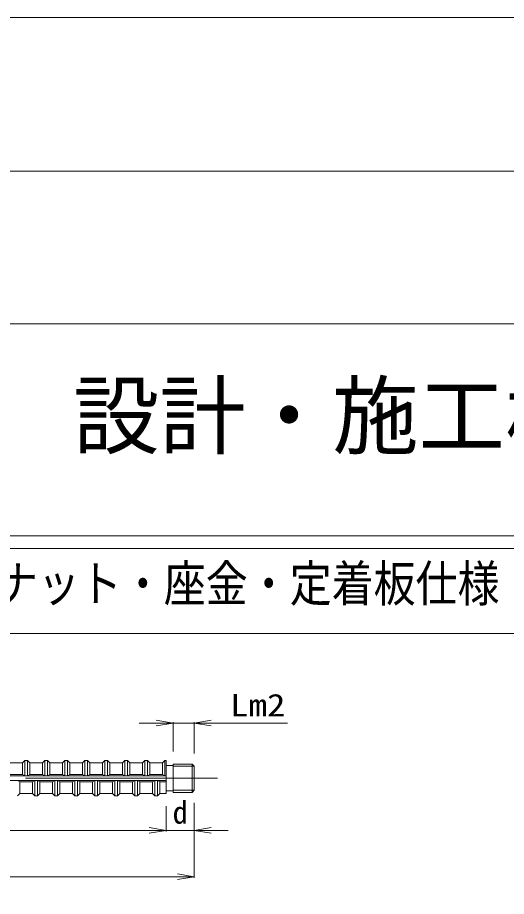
# Model space of a CAD drawing. Units: millimetres at full size; details may follow other scales. Extents: x -2994 to 2994, y -2281 to 2281.
# Drawn here: x 85 to 661, y 1245 to 2281 of the extents above; entities that cross this region are included whole.
import ezdxf
from ezdxf.enums import TextEntityAlignment as Align

# ---------------------------------------------------------------- set-up
doc = ezdxf.new("R2010")
doc.units = ezdxf.units.MM
doc.header["$LTSCALE"] = 28.063
doc.linetypes.add('LONG_DASHED_DOTTED', pattern=[15.25, 12, -1.5, 0.25, -1.5])
for name, color, linetype, lineweight in [('0-0_0', 7, 'Continuous', 15), ('1-0_0', 4, 'Continuous', 9), ('1-5__0-9_DEFPOINT', 7, 'Continuous', 15), ('1-6__0-A_00_WAKU', 5, 'Continuous', 20), ('1-9__2-0_', 2, 'Continuous', 15)]:
    doc.layers.add(name, color=color, linetype=linetype, lineweight=lineweight)
doc.styles.add('ＭＳ ゴシック', font='')
doc.styles.add('ＭＳ Ｐゴシック', font='')
doc.styles.get('ＭＳ ゴシック').set_extended_font_data('MS Gothic')
doc.styles.get('ＭＳ Ｐゴシック').set_extended_font_data('MS PGothic')

msp = doc.modelspace()

# ---------------------------------------------------------------- linework, layer by layer
at = {"layer": '0-0_0'}
msp.add_lwpolyline([(-2993.76, -2280.96), (-2993.76, 2280.96), (2993.76, 2280.96), (2993.76, -2280.96)], close=True, dxfattribs=at)
at = {"layer": '1-0_0'}
for p, q in [((268.12, 1449.28), (248.12, 1452.61)), ((268.12, 1416.03), (268.12, 1450.53)), ((293.12, 1449.28), (313.12, 1452.61)), ((293.12, 1413.53), (293.12, 1450.53)), ((268.12, 1449.28), (248.12, 1445.95)), ((293.12, 1449.28), (313.12, 1445.95)), ((259.79, 1351.38), (259.79, 1321.67)), ((259.79, 1351.38), (259.79, 1321.67)), ((293.12, 1355.2), (293.12, 1266.9)), ((293.12, 1355.2), (293.12, 1321.67)), ((259.79, 1322.92), (239.79, 1326.25)), ((259.79, 1322.92), (239.79, 1326.25)), ((293.12, 1322.92), (313.12, 1326.25)), ((-206.88, 1322.92), (259.79, 1322.92)), ((259.79, 1322.92), (239.79, 1319.58)), ((259.79, 1322.92), (239.79, 1319.58)), ((293.12, 1322.92), (313.12, 1319.58)), ((-323.55, 1268.15), (293.12, 1268.15)), ((293.12, 1268.15), (273.12, 1271.49)), ((293.12, 1268.15), (273.12, 1264.82))]:
    msp.add_line(p, q, dxfattribs=at)
for points in [[(228.12, 1449.28), (268.12, 1449.28), (293.12, 1449.28), (402.92, 1449.28)], [(219.79, 1322.92), (259.79, 1322.92), (293.12, 1322.92), (333.12, 1322.92)]]:
    msp.add_lwpolyline(points, dxfattribs=at)
at = {"layer": '1-5__0-9_DEFPOINT'}
msp.add_line((-2970, 2100), (2970, 2100), dxfattribs=at)
at = {"layer": '1-6__0-A_00_WAKU'}
for p, q in [((-1620, 1920), (2770, 1920)), ((-1620, 1670), (2770, 1670)), ((-2790, 1655), (2790, 1655)), ((-2790, 1555), (2790, 1555))]:
    msp.add_line(p, q, dxfattribs=at)
at = {"layer": '1-9__2-0_'}
for p, q in [((90.55, 1402.35), (75.92, 1402.35)), ((90.55, 1388.57), (90.55, 1402.35)), ((93.4, 1405.2), (93.4, 1387.24)), ((99.48, 1402.35), (96.63, 1405.2)), ((96.63, 1405.2), (96.63, 1387.24)), ((114.11, 1402.35), (99.48, 1402.35)), ((99.48, 1402.35), (99.48, 1388.57)), ((114.11, 1388.57), (114.11, 1402.35)), ((116.96, 1405.2), (116.96, 1387.24)), ((123.04, 1402.35), (120.19, 1405.2)), ((120.19, 1405.2), (120.19, 1387.24)), ((137.67, 1402.35), (123.04, 1402.35)), ((123.04, 1402.35), (123.04, 1388.57)), ((137.67, 1388.57), (137.67, 1402.35)), ((140.52, 1405.2), (140.52, 1387.24)), ((146.6, 1402.35), (143.75, 1405.2)), ((143.75, 1405.2), (143.75, 1387.24)), ((161.23, 1402.35), (146.6, 1402.35)), ((146.6, 1402.35), (146.6, 1388.57)), ((161.23, 1388.57), (161.23, 1402.35)), ((164.08, 1405.2), (164.08, 1387.24)), ((170.16, 1402.35), (167.31, 1405.2)), ((167.31, 1405.2), (167.31, 1387.24)), ((184.79, 1402.35), (170.16, 1402.35)), ((170.16, 1402.35), (170.16, 1388.57)), ((184.79, 1388.57), (184.79, 1402.35)), ((187.64, 1405.2), (187.64, 1387.24)), ((193.72, 1402.35), (190.87, 1405.2)), ((190.87, 1405.2), (190.87, 1387.24)), ((208.35, 1402.35), (193.72, 1402.35)), ((193.72, 1402.35), (193.72, 1388.57)), ((208.35, 1388.57), (208.35, 1402.35)), ((211.2, 1405.2), (211.2, 1387.24)), ((217.28, 1402.35), (214.43, 1405.2)), ((214.43, 1405.2), (214.43, 1387.24)), ((231.91, 1402.35), (217.28, 1402.35)), ((217.28, 1402.35), (217.28, 1388.57)), ((231.91, 1388.57), (231.91, 1402.35)), ((234.76, 1405.2), (234.76, 1387.24)), ((240.84, 1402.35), (237.99, 1405.2)), ((237.99, 1405.2), (237.99, 1387.24)), ((240.84, 1402.35), (240.84, 1388.57)), ((255.47, 1402.35), (240.84, 1402.35)), ((255.47, 1388.57), (255.47, 1402.35)), ((258.32, 1405.2), (259.79, 1405.2)), ((259.79, 1366.38), (259.79, 1405.2)), ((259.79, 1399.28), (268.12, 1399.28)), ((290.62, 1401.03), (268.12, 1401.03)), ((90.55, 1388.57), (75.92, 1388.57)), ((90.55, 1388.57), (93.4, 1387.23)), ((99.49, 1388.57), (96.64, 1387.23)), ((114.11, 1388.57), (99.48, 1388.57)), ((114.11, 1388.57), (116.96, 1387.23)), ((123.05, 1388.57), (120.2, 1387.23)), ((137.67, 1388.57), (123.04, 1388.57)), ((137.67, 1388.57), (140.52, 1387.23)), ((146.61, 1388.57), (143.76, 1387.23)), ((161.23, 1388.57), (146.6, 1388.57)), ((161.23, 1388.57), (164.08, 1387.23)), ((170.17, 1388.57), (167.32, 1387.23)), ((184.79, 1388.57), (170.16, 1388.57)), ((184.79, 1388.57), (187.64, 1387.23)), ((193.73, 1388.57), (190.88, 1387.23)), ((208.35, 1388.57), (193.72, 1388.57)), ((208.35, 1388.57), (211.2, 1387.23)), ((217.29, 1388.57), (214.44, 1387.23)), ((231.91, 1388.57), (217.28, 1388.57)), ((231.91, 1388.57), (234.76, 1387.23)), ((240.85, 1388.57), (238, 1387.23)), ((255.47, 1388.57), (240.84, 1388.57)), ((255.47, 1388.57), (258.32, 1387.23)), ((259.79, 1387.15), (-206.88, 1387.15)), ((259.79, 1381.58), (-206.88, 1381.58)), ((84.86, 1381.5), (87.71, 1380.16)), ((87.7, 1380.16), (87.7, 1366.38)), ((87.7, 1380.16), (102.33, 1380.16)), ((93.4, 1387.24), (96.63, 1387.24)), ((105.18, 1381.5), (102.33, 1380.16)), ((102.33, 1366.38), (102.33, 1380.16)), ((105.18, 1363.53), (105.18, 1381.5)), ((108.41, 1381.5), (105.18, 1381.5)), ((108.41, 1363.53), (108.41, 1381.5)), ((108.42, 1381.5), (111.27, 1380.16)), ((111.26, 1380.16), (111.26, 1366.38)), ((111.26, 1380.16), (125.89, 1380.16)), ((116.96, 1387.24), (120.19, 1387.24)), ((128.74, 1381.5), (125.89, 1380.16)), ((125.89, 1366.38), (125.89, 1380.16)), ((128.74, 1363.53), (128.74, 1381.5)), ((131.97, 1381.5), (128.74, 1381.5)), ((131.97, 1363.53), (131.97, 1381.5)), ((131.98, 1381.5), (134.83, 1380.16)), ((134.82, 1380.16), (134.82, 1366.38)), ((134.82, 1380.16), (149.45, 1380.16)), ((140.52, 1387.24), (143.75, 1387.24)), ((152.3, 1381.5), (149.45, 1380.16)), ((149.45, 1366.38), (149.45, 1380.16)), ((152.3, 1363.53), (152.3, 1381.5)), ((155.53, 1381.5), (152.3, 1381.5)), ((155.53, 1363.53), (155.53, 1381.5)), ((155.54, 1381.5), (158.39, 1380.16)), ((158.38, 1380.16), (158.38, 1366.38)), ((158.38, 1380.16), (173.01, 1380.16)), ((164.08, 1387.24), (167.31, 1387.24)), ((175.86, 1381.5), (173.01, 1380.16)), ((173.01, 1366.38), (173.01, 1380.16)), ((175.86, 1363.53), (175.86, 1381.5)), ((179.09, 1381.5), (175.86, 1381.5)), ((179.09, 1363.53), (179.09, 1381.5)), ((179.1, 1381.5), (181.95, 1380.16)), ((181.94, 1380.16), (181.94, 1366.38)), ((181.94, 1380.16), (196.57, 1380.16)), ((187.64, 1387.24), (190.87, 1387.24)), ((199.42, 1381.5), (196.57, 1380.16)), ((196.57, 1366.38), (196.57, 1380.16)), ((199.42, 1363.53), (199.42, 1381.5)), ((202.65, 1381.5), (199.42, 1381.5)), ((202.65, 1363.53), (202.65, 1381.5)), ((202.66, 1381.5), (205.51, 1380.16)), ((205.5, 1380.16), (205.5, 1366.38)), ((205.5, 1380.16), (220.13, 1380.16)), ((211.2, 1387.24), (214.43, 1387.24)), ((222.98, 1381.5), (220.13, 1380.16)), ((220.13, 1366.38), (220.13, 1380.16)), ((222.98, 1363.53), (222.98, 1381.5)), ((226.21, 1381.5), (222.98, 1381.5)), ((226.21, 1363.53), (226.21, 1381.5)), ((226.22, 1381.5), (229.07, 1380.16)), ((229.06, 1380.16), (229.06, 1366.38)), ((229.06, 1380.16), (243.69, 1380.16)), ((234.76, 1387.24), (237.99, 1387.24)), ((246.54, 1381.5), (243.69, 1380.16)), ((243.69, 1366.38), (243.69, 1380.16)), ((246.54, 1363.53), (246.54, 1381.5)), ((249.77, 1381.5), (246.54, 1381.5)), ((249.77, 1363.53), (249.77, 1381.5)), ((249.78, 1381.5), (252.62, 1380.17)), ((252.62, 1380.17), (252.62, 1366.38)), ((252.62, 1380.16), (259.79, 1380.16)), ((258.32, 1387.24), (259.79, 1387.24)), ((259.79, 1369.45), (268.12, 1369.45)), ((87.7, 1366.38), (84.85, 1363.53)), ((102.33, 1366.38), (87.7, 1366.38)), ((102.33, 1366.38), (105.18, 1363.53)), ((108.41, 1363.53), (105.18, 1363.53)), ((111.26, 1366.38), (108.41, 1363.53)), ((125.89, 1366.38), (111.26, 1366.38)), ((125.89, 1366.38), (128.74, 1363.53)), ((131.97, 1363.53), (128.74, 1363.53)), ((134.82, 1366.38), (131.97, 1363.53)), ((149.45, 1366.38), (134.82, 1366.38)), ((149.45, 1366.38), (152.3, 1363.53)), ((155.53, 1363.53), (152.3, 1363.53)), ((158.38, 1366.38), (155.53, 1363.53)), ((173.01, 1366.38), (158.38, 1366.38)), ((173.01, 1366.38), (175.86, 1363.53)), ((179.09, 1363.53), (175.86, 1363.53)), ((181.94, 1366.38), (179.09, 1363.53)), ((196.57, 1366.38), (181.94, 1366.38)), ((196.57, 1366.38), (199.42, 1363.53)), ((202.65, 1363.53), (199.42, 1363.53)), ((205.5, 1366.38), (202.65, 1363.53)), ((220.13, 1366.38), (205.5, 1366.38)), ((220.13, 1366.38), (222.98, 1363.53)), ((226.21, 1363.53), (222.98, 1363.53)), ((229.06, 1366.38), (226.21, 1363.53)), ((243.69, 1366.38), (229.06, 1366.38)), ((243.69, 1366.38), (246.54, 1363.53)), ((249.77, 1363.53), (246.54, 1363.53)), ((252.62, 1366.38), (249.77, 1363.53)), ((259.79, 1366.38), (252.62, 1366.38))]:
    msp.add_line(p, q, dxfattribs=at)
at = {"layer": '1-9__2-0_', "color": 4}
for p, q in [((293.12, 1398.53), (268.12, 1398.53)), ((290.62, 1367.7), (290.62, 1401.03)), ((293.12, 1370.2), (268.12, 1370.2))]:
    msp.add_line(p, q, dxfattribs=at)
at = {"layer": '1-9__2-0_', "color": 4, "linetype": 'LONG_DASHED_DOTTED'}
msp.add_line((-333.75, 1384.37), (320.51, 1384.37), dxfattribs=at)
at = {"layer": '1-9__2-0_'}
for points in [[(90.55, 1402.35), (93.4, 1405.2), (96.63, 1405.2)], [(114.11, 1402.35), (116.96, 1405.2), (120.19, 1405.2)], [(137.67, 1402.35), (140.52, 1405.2), (143.75, 1405.2)], [(161.23, 1402.35), (164.08, 1405.2), (167.31, 1405.2)], [(184.79, 1402.35), (187.64, 1405.2), (190.87, 1405.2)], [(208.35, 1402.35), (211.2, 1405.2), (214.43, 1405.2)], [(231.91, 1402.35), (234.76, 1405.2), (237.99, 1405.2)], [(255.47, 1402.35), (258.32, 1405.2), (258.32, 1387.24)], [(290.62, 1367.7), (268.12, 1367.7), (268.12, 1401.03)], [(290.62, 1367.7), (293.12, 1370.2), (293.12, 1398.53), (290.62, 1401.03)]]:
    msp.add_lwpolyline(points, dxfattribs=at)

# ---------------------------------------------------------------- texts
at = {"layer": '1-0_0', "color": 7, "style": 'ＭＳ Ｐゴシック'}
msp.add_text('Tec-One P3+ 高耐力壁専用柱脚工法\u3000設計・施工標準図', height=74.65, dxfattribs=at).set_placement((-1580.48, 1752.02), align=Align.BOTTOM_LEFT)
at = {"layer": '1-0_0', "color": 7, "style": 'ＭＳ Ｐゴシック', "width": 0.85}
msp.add_text('４．アンカーボルト・ナット・座金・定着板仕様', height=42.66, dxfattribs=at).set_placement((-435.28, 1579.73), align=Align.BOTTOM_LEFT)
at = {"layer": '1-0_0', "style": 'ＭＳ ゴシック', "width": 1.2}
msp.add_text('Lm2', height=26.66, dxfattribs=at).set_placement((335.27, 1449.16), align=Align.BOTTOM_LEFT)
at = {"layer": '1-0_0', "style": 'ＭＳ ゴシック'}
msp.add_text('d', height=26.66, dxfattribs=at).set_placement((267.43, 1322.81), align=Align.BOTTOM_LEFT)

doc.saveas('drawing.dxf')
